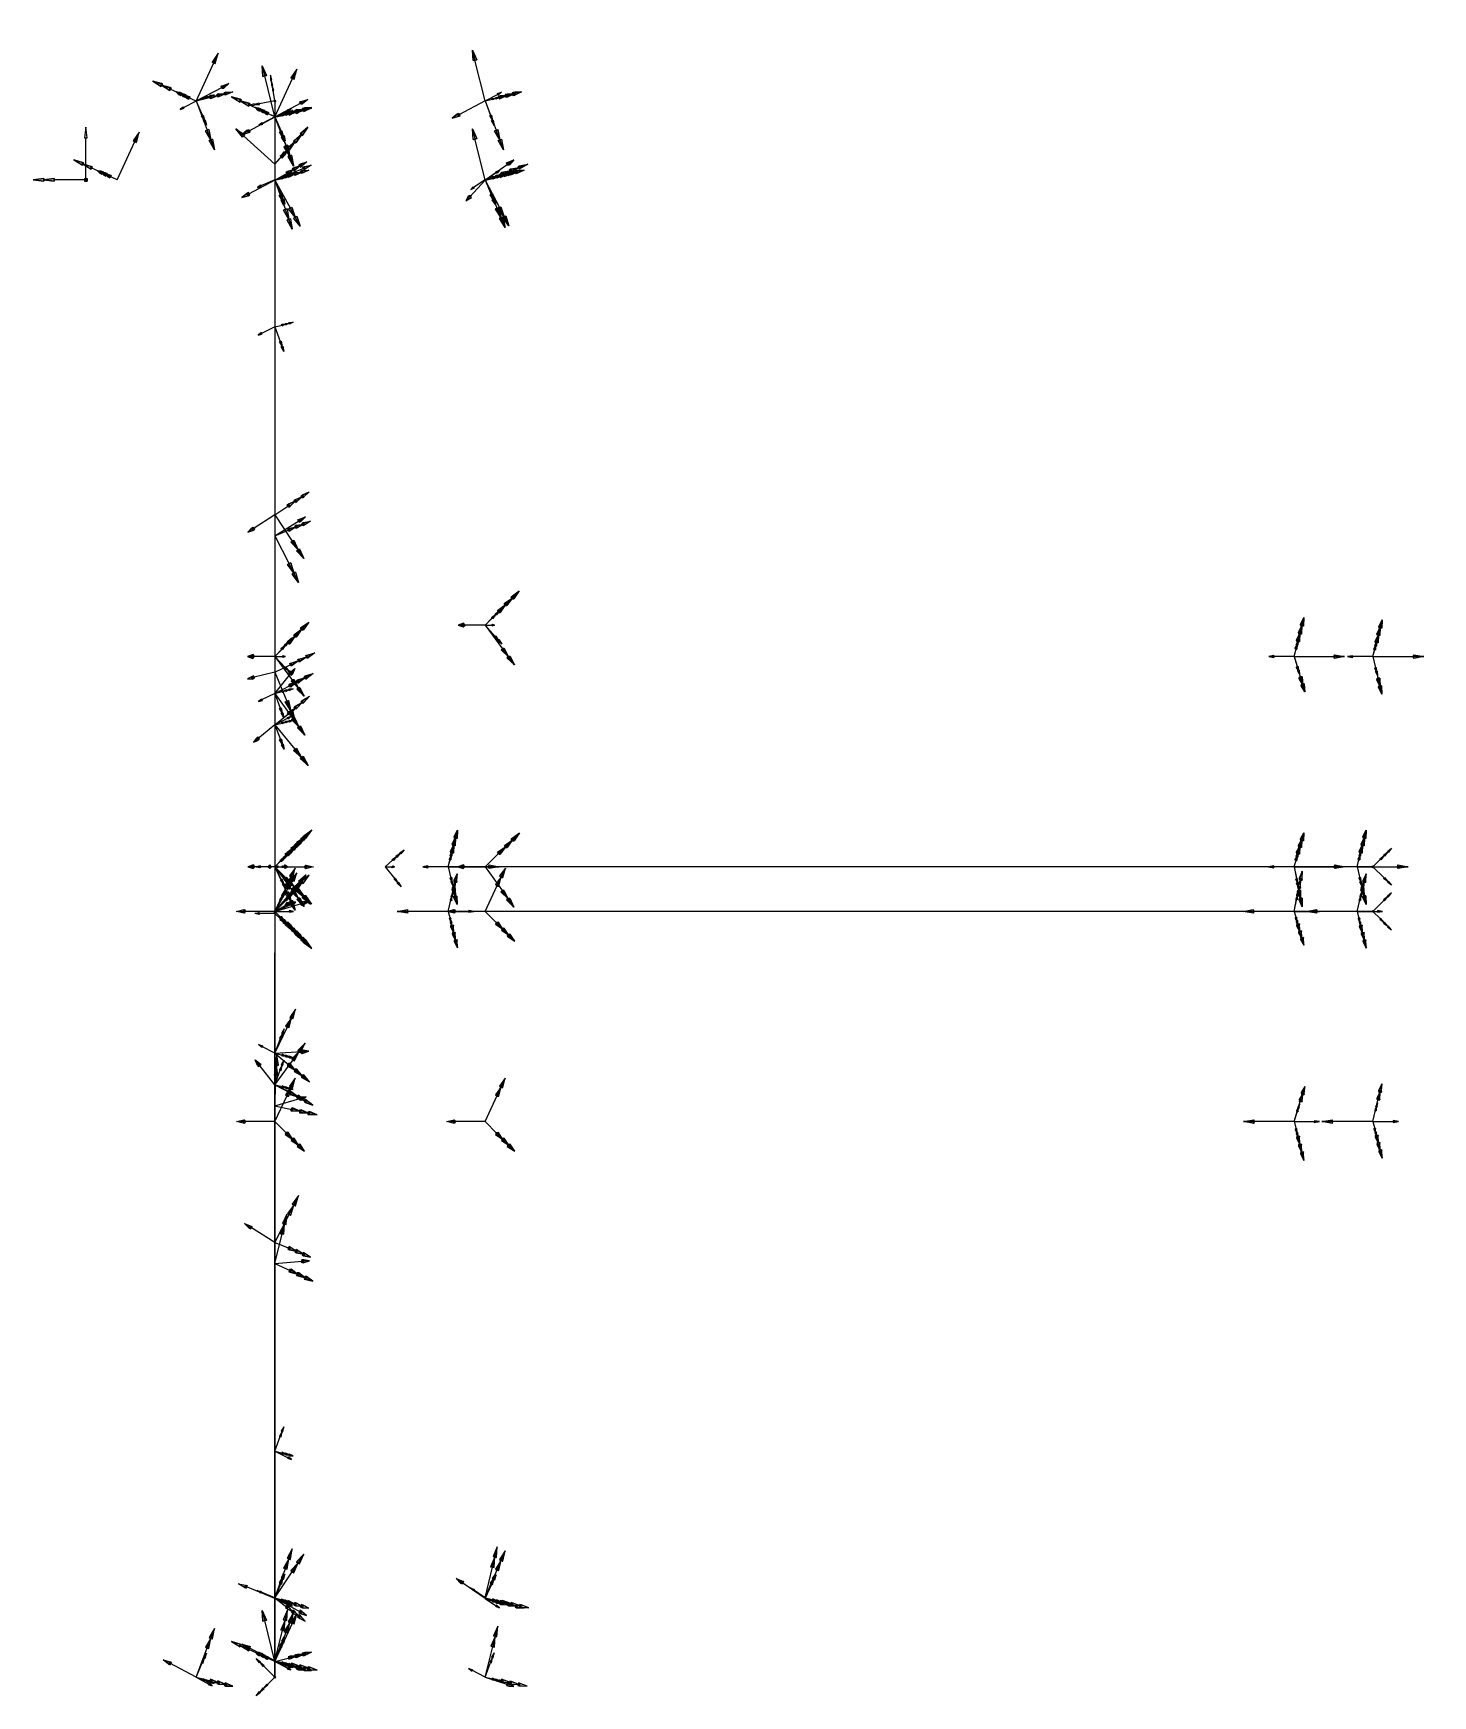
# Model space of a CAD drawing. Header units: millimetres. Extents: x -5724 to 16, y -157 to 163.
# Drawn here: x -5724 to -5457.6, y -153.5 to 162.9 of the extents above; entities that cross this region are included whole.
import ezdxf

# ---------------------------------------------------------------- set-up
doc = ezdxf.new("R2010")
doc.units = ezdxf.units.MM
for name, color, linetype in [('AutoDetect_12_37', 1, 'Continuous'), ('AutoDetect_13_38', 1, 'Continuous'), ('AutoDetect_1_47', 1, 'Continuous'), ('AutoDetect_2_43', 1, 'Continuous'), ('AutoDetect_3_41', 1, 'Continuous'), ('AutoDetect_45_49', 1, 'Continuous'), ('AutoDetect_46_44', 1, 'Continuous'), ('AutoDetect_49_45', 1, 'Continuous'), ('AutoDetect_4_39', 1, 'Continuous'), ('AutoDetect_4_46', 1, 'Continuous'), ('AutoDetect_51_40', 1, 'Continuous'), ('AutoDetect_5_42', 1, 'Continuous'), ('AutoDetect_6_35', 1, 'Continuous'), ('AutoDetect_6_36', 1, 'Continuous'), ('AutoDetect_6_48', 1, 'Continuous'), ('AutoDetect_8_33', 1, 'Continuous'), ('AutoDetect_9_34', 1, 'Continuous'), ('RIPPE_ID_GUID_702B9DFF_778D_48ac_A75F_BEC5E055050B', 1, 'Continuous')]:
    doc.layers.add(name, color=color, linetype=linetype)

# ---------------------------------------------------------------- blocks, each defined once
blk = doc.blocks.new('Kontrollpunkt')
at = {"color": 0}
for q in [(0, 6), (8, 0), (0, 0, 4)]:
    blk.add_line((0, 0), q, dxfattribs=at)
for points in [[(0.25, 8, -0.25), (-0.25, 8, -0.25), (-0.25, 8, 0.25), (0, 10, 0), (-0.25, 8, -0.25), (0.25, 8, 0.25), (0, 10, 0), (0.25, 8, -0.25), (0.25, 8, 0.25), (-0.25, 8, 0.25)], [(0.25, 6, -0.25), (-0.25, 6, -0.25), (-0.25, 6, 0.25), (0, 8, 0), (-0.25, 6, -0.25), (0.25, 6, 0.25), (0, 8, 0), (0.25, 6, -0.25), (0.25, 6, 0.25), (-0.25, 6, 0.25)], [(0.25, 0.25, 4), (-0.25, 0.25, 4), (-0.25, -0.25, 4), (0, 0, 6), (-0.25, 0.25, 4), (0.25, -0.25, 4), (0, 0, 6), (0.25, 0.25, 4), (0.25, -0.25, 4), (-0.25, -0.25, 4)], [(0.25, 0.25, 6), (-0.25, 0.25, 6), (-0.25, -0.25, 6), (0, 0, 8), (-0.25, 0.25, 6), (0.25, -0.25, 6), (0, 0, 8), (0.25, 0.25, 6), (0.25, -0.25, 6), (-0.25, -0.25, 6)], [(0.25, 0.25, 8), (-0.25, 0.25, 8), (-0.25, -0.25, 8), (0, 0, 10), (-0.25, 0.25, 8), (0.25, -0.25, 8), (0, 0, 10), (0.25, 0.25, 8), (0.25, -0.25, 8), (-0.25, -0.25, 8)], [(8, 0.25, -0.25), (8, 0.25, 0.25), (8, -0.25, 0.25), (10, 0, 0), (8, 0.25, 0.25), (8, -0.25, -0.25), (10, 0, 0), (8, 0.25, -0.25), (8, -0.25, -0.25), (8, -0.25, 0.25)]]:
    blk.add_polyline3d(points, dxfattribs=at)

msp = doc.modelspace()

# ---------------------------------------------------------------- linework, layer by layer
at = {"layer": 'AutoDetect_12_37', "color": 1}
msp.add_line((-5469, -4.25, -235), (-5648, -4.25, -235), dxfattribs=at)
at = {"layer": 'AutoDetect_13_38', "color": 1}
msp.add_line((-5469, -4.25, -245), (-5648, -4.25, -245), dxfattribs=at)
at = {"layer": 'AutoDetect_1_47', "color": 1}
msp.add_line((-5678, 150, -145), (-5678, -150, -145), dxfattribs=at)
at = {"layer": 'AutoDetect_2_43', "color": 1}
msp.add_line((-5678, 149.9, -149), (-5678, 31.25, -149), dxfattribs=at)
at = {"layer": 'AutoDetect_3_41', "color": 1}
msp.add_line((-5678, -149.9, -149), (-5678, -31.25, -149), dxfattribs=at)
at = {"layer": 'AutoDetect_45_49', "color": 1}
msp.add_line((-5678, 150, -235), (-5678, 34.25, -235), dxfattribs=at)
at = {"layer": 'AutoDetect_46_44', "color": 1}
msp.add_line((-5678, 150, -245), (-5678, 34.25, -245), dxfattribs=at)
at = {"layer": 'AutoDetect_49_45', "color": 1}
msp.add_line((-5678, -150, -235), (-5678, -34.25, -235), dxfattribs=at)
at = {"layer": 'AutoDetect_4_39', "color": 1}
msp.add_line((-5678, -4.25, -240), (-5678, -4.25, -384), dxfattribs=at)
at = {"layer": 'AutoDetect_4_39', "color": 1, "extrusion": (-1, -2.08167e-16, -2.91434e-15)}
msp.add_arc((31.25, -384, 5678), 27, 180, 225, dxfattribs=at)
at = {"layer": 'AutoDetect_4_46', "color": 1}
msp.add_line((-5678, -149.9, -411), (-5678, -31.25, -411), dxfattribs=at)
at = {"layer": 'AutoDetect_4_46', "color": 1, "extrusion": (1, 2.08167e-16, 2.91434e-15)}
msp.add_arc((-31.25, -384, -5678), 27, 270, 315, dxfattribs=at)
at = {"layer": 'AutoDetect_51_40', "color": 1}
msp.add_line((-5678, -150, -245), (-5678, -34.25, -245), dxfattribs=at)
at = {"layer": 'AutoDetect_5_42', "color": 1}
msp.add_line((-5678, 150, -425), (-5678, -150, -425), dxfattribs=at)
at = {"layer": 'AutoDetect_6_35', "color": 1}
msp.add_line((-5678, 4.25, -176), (-5678, 4.25, -240), dxfattribs=at)
at = {"layer": 'AutoDetect_6_35', "color": 1, "extrusion": (1, 2.08167e-16, 2.91434e-15)}
msp.add_arc((31.25, -176, -5678), 27, 170.2944, 180, dxfattribs=at)
at = {"layer": 'AutoDetect_6_36', "color": 1}
msp.add_line((-5678, 4.25, -384), (-5678, 4.25, -240), dxfattribs=at)
at = {"layer": 'AutoDetect_6_36', "color": 1, "extrusion": (-1, 6.25888e-15, -8.27116e-15)}
msp.add_arc((-31.25, -384, 5678), 27, 315, 0, dxfattribs=at)
at = {"layer": 'AutoDetect_6_48', "color": 1}
msp.add_line((-5678, 149.9, -411), (-5678, 31.25, -411), dxfattribs=at)
at = {"layer": 'AutoDetect_6_48', "color": 1, "extrusion": (-1, 6.25888e-15, -8.27116e-15)}
msp.add_arc((-31.25, -384, 5678), 27, 270, 315, dxfattribs=at)
at = {"layer": 'AutoDetect_8_33', "color": 1}
msp.add_line((-5469, 4.25, -235), (-5648, 4.25, -235), dxfattribs=at)
at = {"layer": 'AutoDetect_9_34', "color": 1}
msp.add_line((-5469, 4.25, -245), (-5648, 4.25, -245), dxfattribs=at)

# ---------------------------------------------------------------- block references
at = {"layer": 'AutoDetect_12_37', "color": 2, "extrusion": (0.173648, -0.696364, 0.696364), "xscale": 0.4999999999999999, "yscale": 0.4999999999999999, "zscale": 0.4999999999999999, "rotation": 340.2978477668327}
for p in [(-5478.3, 779.59, -1140.93), (-5310.44, 750.44, -1110.89)]:
    msp.add_blockref('Kontrollpunkt', p, dxfattribs=at)
at = {"layer": 'AutoDetect_12_37', "color": 1, "extrusion": (0.185348, -0.642788, 0.743283), "xscale": 0.5, "yscale": 0.5, "zscale": 0.5, "rotation": 338.7966587647464}
msp.add_blockref('Kontrollpunkt', (-5270.49, 995.87, -1158.66), dxfattribs=at)
at = {"layer": 'AutoDetect_12_37', "color": 1, "extrusion": (0.185348, -0.743283, 0.642788), "xscale": 0.5, "yscale": 0.5, "zscale": 0.5, "rotation": 338.7489140611045}
msp.add_blockref('Kontrollpunkt', (-5331.76, 645.28, -1134.61), dxfattribs=at)
at = {"layer": 'AutoDetect_12_37', "color": 1, "extrusion": (0.173648, -0.696364, 0.696364), "xscale": 0.5, "yscale": 0.5, "zscale": 0.5, "rotation": 340.2978477668327}
msp.add_blockref('Kontrollpunkt', (-5317.21, 719.32, -1086), dxfattribs=at)
at = {"layer": 'AutoDetect_13_38', "color": 1, "extrusion": (0.185348, -0.642788, -0.743283), "rotation": 201.2033412352536}
msp.add_blockref('Kontrollpunkt', (-5270.49, -1316.97, -801.88), dxfattribs=at)
at = {"layer": 'AutoDetect_13_38', "color": 1, "extrusion": (0.173648, -0.696364, -0.696364), "rotation": 199.7021522331673}
for p in [(-5478.3, -1124.08, -806.68), (-5310.44, -1094.93, -776.63), (-5317.21, -1063.81, -751.74)]:
    msp.add_blockref('Kontrollpunkt', p, dxfattribs=at)
at = {"layer": 'AutoDetect_13_38', "color": 1, "extrusion": (0.185348, -0.743283, -0.642788), "rotation": 201.2510859388954}
msp.add_blockref('Kontrollpunkt', (-5331.76, -1012.98, -826.08), dxfattribs=at)
at = {"layer": 'AutoDetect_1_47', "color": 1, "extrusion": (-0.37687, 0.173648, 0.909844), "rotation": 180}
for p in [(2246.17, -4838.91, 2001.82), (2242.61, -4808.12, 2033.46), (2266.07, -4839.37, 2018.51), (2509.63, -4696.18, 1982.41)]:
    msp.add_blockref('Kontrollpunkt', p, dxfattribs=at)
at = {"layer": 'AutoDetect_1_47', "color": 1, "rotation": 89.99999999999984}
msp.add_blockref('Kontrollpunkt', (-5714, 135, -135), dxfattribs=at)
at = {"layer": 'AutoDetect_2_43', "color": 1, "extrusion": (0.696364, 0.173648, -0.696364), "xscale": 0.5000000000000001, "yscale": 0.5000000000000001, "zscale": 0.5000000000000001, "rotation": 80.28160008389091}
msp.add_blockref('Kontrollpunkt', (1509.68, -3886.05, -3801.21), dxfattribs=at)
at = {"layer": 'AutoDetect_2_43', "color": 2, "extrusion": (0.696364, 0.173648, -0.696364)}
for p, xscale, yscale, zscale, rotation in [((1516.35, -3918.66, -3824.69), 0.4999999999999999, 0.4999999999999999, 0.4999999999999999, 80.28160008389091), ((1404.14, -3938.14, -3844.77), 0.5, 0.5, 0.5, 80.2816000838909)]:
    msp.add_blockref('Kontrollpunkt', p, dxfattribs=dict(at, xscale=xscale, yscale=yscale, zscale=zscale, rotation=rotation))
at = {"layer": 'AutoDetect_2_43', "color": 1, "extrusion": (0.642788, 0.185348, -0.743283), "xscale": 0.5, "yscale": 0.5, "zscale": 0.5, "rotation": 85.57761744062542}
msp.add_blockref('Kontrollpunkt', (1702.78, -4153.8, -3484.26), dxfattribs=at)
at = {"layer": 'AutoDetect_2_43', "color": 1, "extrusion": (0.743283, 0.185348, -0.642788), "xscale": 0.5, "yscale": 0.5, "zscale": 0.5, "rotation": 76.28817423174243}
msp.add_blockref('Kontrollpunkt', (1495.03, -3609.52, -4069.85), dxfattribs=at)
at = {"layer": 'AutoDetect_3_41', "color": 2, "extrusion": (0.696364, -0.173648, -0.696364), "rotation": 279.7183999161081}
for p, xscale, yscale, zscale in [((-1404.14, -3938.14, -3844.77), 0.5, 0.5, 0.5), ((-1516.35, -3918.66, -3824.69), 0.5000000000000001, 0.5000000000000001, 0.5000000000000001)]:
    msp.add_blockref('Kontrollpunkt', p, dxfattribs=dict(at, xscale=xscale, yscale=yscale, zscale=zscale))
at = {"layer": 'AutoDetect_3_41', "color": 1, "extrusion": (0.642788, -0.185348, -0.743283), "xscale": 0.5, "yscale": 0.5, "zscale": 0.5, "rotation": 274.4223825593737}
msp.add_blockref('Kontrollpunkt', (-1702.78, -4153.8, -3484.26), dxfattribs=at)
at = {"layer": 'AutoDetect_3_41', "color": 1, "extrusion": (0.743283, -0.185348, -0.642788), "xscale": 0.5, "yscale": 0.5, "zscale": 0.5, "rotation": 283.7118257682569}
msp.add_blockref('Kontrollpunkt', (-1495.03, -3609.52, -4069.85), dxfattribs=at)
at = {"layer": 'AutoDetect_3_41', "color": 1, "extrusion": (0.696364, -0.173648, -0.696364), "xscale": 0.4999999999999999, "yscale": 0.4999999999999999, "zscale": 0.4999999999999999, "rotation": 279.7183999161081}
msp.add_blockref('Kontrollpunkt', (-1509.68, -3886.05, -3801.21), dxfattribs=at)
at = {"layer": 'AutoDetect_45_49', "color": 1, "extrusion": (0.687031, 0.236594, 0.687031), "xscale": 0.5000000000000001, "yscale": 0.5000000000000001, "zscale": 0.5000000000000001, "rotation": 96.25842699647862}
msp.add_blockref('Kontrollpunkt', (1995.49, 3522.88, -4009.75), dxfattribs=at)
at = {"layer": 'AutoDetect_45_49', "color": 2, "extrusion": (0.687031, 0.236594, 0.687031), "xscale": 0.5, "yscale": 0.5, "zscale": 0.5, "rotation": 96.25842699647862}
msp.add_blockref('Kontrollpunkt', (1987.77, 3484.74, -4027.64), dxfattribs=at)
at = {"layer": 'AutoDetect_45_49', "color": 1, "extrusion": (0.642788, 0.249428, 0.7243), "xscale": 0.5000000000000001, "yscale": 0.5000000000000001, "zscale": 0.5000000000000001, "rotation": 91.70963546097477}
msp.add_blockref('Kontrollpunkt', (2179.93, 3664.21, -3757.31), dxfattribs=at)
at = {"layer": 'AutoDetect_45_49', "color": 1, "extrusion": (0.7243, 0.249428, 0.642788), "xscale": 0.5000000000000001, "yscale": 0.5000000000000001, "zscale": 0.5000000000000001, "rotation": 99.59558633270862}
msp.add_blockref('Kontrollpunkt', (1963.4, 3218.27, -4200.98), dxfattribs=at)
at = {"layer": 'AutoDetect_45_49', "color": 2, "extrusion": (0.696364, 0.173648, 0.696364), "xscale": 0.5, "yscale": 0.5, "zscale": 0.5, "rotation": 98.58867166975872}
for p in [(1477.64, 3649.79, -4099.02), (1409.96, 3661.54, -4111.13)]:
    msp.add_blockref('Kontrollpunkt', p, dxfattribs=at)
at = {"layer": 'AutoDetect_46_44', "color": 1, "extrusion": (0.696364, 0.173648, -0.696364), "rotation": 80.2816000838911}
for p in [(1522.99, -4025.88, -3739.89), (1516.45, -3987.54, -3757.82)]:
    msp.add_blockref('Kontrollpunkt', p, dxfattribs=at)
at = {"layer": 'AutoDetect_46_44', "color": 1, "extrusion": (0.642788, 0.185348, -0.743283), "rotation": 85.57761744062567}
msp.add_blockref('Kontrollpunkt', (1702.87, -4218, -3412.89), dxfattribs=at)
at = {"layer": 'AutoDetect_46_44', "color": 1, "extrusion": (0.743283, 0.185348, -0.642788), "rotation": 76.28817423174262}
msp.add_blockref('Kontrollpunkt', (1495.13, -3683.04, -4008.13), dxfattribs=at)
at = {"layer": 'AutoDetect_46_44', "color": 1, "extrusion": (0.679086, 0.278721, -0.679086), "rotation": 83.57437097272555}
msp.add_blockref('Kontrollpunkt', (2218.14, -3729.59, -3670.73), dxfattribs=at)
at = {"layer": 'AutoDetect_46_44', "color": 1, "extrusion": (0.726123, 0.379568, -0.573301), "rotation": 76.07354426501148}
msp.add_blockref('Kontrollpunkt', (2663.39, -3075.68, -3968.33), dxfattribs=at)
at = {"layer": 'AutoDetect_49_45', "color": 2, "extrusion": (0.696364, -0.173648, 0.696364), "xscale": 0.5000000000000001, "yscale": 0.5000000000000001, "zscale": 0.5000000000000001, "rotation": 261.4113386716522}
for p in [(-1409.96, 3661.54, -4111.13), (-1477.64, 3649.79, -4099.02)]:
    msp.add_blockref('Kontrollpunkt', p, dxfattribs=at)
at = {"layer": 'AutoDetect_49_45', "color": 1, "extrusion": (0.642788, -0.249428, 0.724299), "xscale": 0.5, "yscale": 0.5, "zscale": 0.5, "rotation": 268.2903885876797}
msp.add_blockref('Kontrollpunkt', (-2179.93, 3664.21, -3757.31), dxfattribs=at)
at = {"layer": 'AutoDetect_49_45', "color": 1, "extrusion": (0.724299, -0.249428, 0.642788), "xscale": 0.5000000000000001, "yscale": 0.5000000000000001, "zscale": 0.5000000000000001, "rotation": 260.4044555099409}
msp.add_blockref('Kontrollpunkt', (-1963.41, 3218.27, -4200.98), dxfattribs=at)
at = {"layer": 'AutoDetect_49_45', "color": 2, "extrusion": (0.687031, -0.236594, 0.687031), "xscale": 0.5, "yscale": 0.5, "zscale": 0.5, "rotation": 263.7416069871958}
msp.add_blockref('Kontrollpunkt', (-1987.78, 3484.74, -4027.63), dxfattribs=at)
at = {"layer": 'AutoDetect_49_45', "color": 1, "extrusion": (0.687031, -0.236594, 0.687031), "xscale": 0.5000000000000001, "yscale": 0.5000000000000001, "zscale": 0.5000000000000001, "rotation": 263.7416069871958}
msp.add_blockref('Kontrollpunkt', (-1995.5, 3522.88, -4009.75), dxfattribs=at)
at = {"layer": 'AutoDetect_4_39', "color": 1, "extrusion": (0.564318, -0.564318, -0.60257), "rotation": 238.9280971489391}
for p in [(-4017.96, -2609.01, -3057.18), (-3989.67, -2629.48, -3006.29), (-4046.24, -2629.48, -3006.29), (-4017.96, -2578.92, -3009.02)]:
    msp.add_blockref('Kontrollpunkt', p, dxfattribs=at)
at = {"layer": 'AutoDetect_4_39', "color": 1, "extrusion": (0.650895, -0.650895, 0.390731), "rotation": 305.4074040560207}
msp.add_blockref('Kontrollpunkt', (-4017.96, 1214.12, -3843.06), dxfattribs=at)
at = {"layer": 'AutoDetect_4_39', "color": 1, "extrusion": (0.696364, -0.696364, 0.173648), "rotation": 293.9452363429488}
msp.add_blockref('Kontrollpunkt', (-4017.96, 328.35, -4015.94), dxfattribs=at)
at = {"layer": 'AutoDetect_4_39', "color": 1, "extrusion": (0.704294, -0.704294, 0.089109), "rotation": 288.6297795351419}
msp.add_blockref('Kontrollpunkt', (-4017.96, 78.62, -4020.94), dxfattribs=at)
at = {"layer": 'AutoDetect_4_46', "color": 1, "extrusion": (0.656035, -0.543112, 0.524068), "rotation": 296.1020496747941}
msp.add_blockref('Kontrollpunkt', (-3644.92, 1931.63, -3923.39), dxfattribs=at)
at = {"layer": 'AutoDetect_4_46', "color": 1, "extrusion": (0.802012, -0.173648, 0.57151), "rotation": 287.0762045630585}
msp.add_blockref('Kontrollpunkt', (-1241.85, 2829.29, -4781.55), dxfattribs=at)
at = {"layer": 'AutoDetect_4_46', "color": 1, "extrusion": (0.721373, -0.340204, 0.603226), "rotation": 289.0905256744799}
msp.add_blockref('Kontrollpunkt', (-2486.4, 2751.76, -4319.64), dxfattribs=at)
at = {"layer": 'AutoDetect_4_46', "color": 1, "extrusion": (0.57394, -0.444578, 0.687709), "rotation": 275.9650978624916}
msp.add_blockref('Kontrollpunkt', (-3583.73, 2760.86, -3454), dxfattribs=at)
at = {"layer": 'AutoDetect_4_46', "color": 1, "extrusion": (0.834119, -0.191363, 0.517325), "rotation": 269.0846291180246}
msp.add_blockref('Kontrollpunkt', (-1392.19, 2475.49, -4889.57), dxfattribs=at)
at = {"layer": 'AutoDetect_4_46', "color": 1, "extrusion": (0.802907, -0.173648, 0.570251), "rotation": 266.8344016767468}
for p in [(-1343.84, 2809.38, -4767.77), (-1338.41, 2780.92, -4739.14)]:
    msp.add_blockref('Kontrollpunkt', p, dxfattribs=at)
at = {"layer": 'AutoDetect_51_40', "color": 1, "extrusion": (0.724354, -0.386064, -0.571197), "rotation": 283.9808492434756}
msp.add_blockref('Kontrollpunkt', (-2703.48, -3053.21, -3958.56), dxfattribs=at)
at = {"layer": 'AutoDetect_51_40', "color": 1, "extrusion": (0.678638, -0.280893, -0.678638), "rotation": 276.3699368785156}
msp.add_blockref('Kontrollpunkt', (-2233.64, -3722.87, -3668.15), dxfattribs=at)
at = {"layer": 'AutoDetect_51_40', "color": 1, "extrusion": (0.642788, -0.185348, -0.743283), "rotation": 274.4223825593741}
msp.add_blockref('Kontrollpunkt', (-1702.87, -4218, -3412.89), dxfattribs=at)
at = {"layer": 'AutoDetect_51_40', "color": 1, "extrusion": (0.743283, -0.185348, -0.642788), "rotation": 283.711825768257}
msp.add_blockref('Kontrollpunkt', (-1495.13, -3683.04, -4008.13), dxfattribs=at)
at = {"layer": 'AutoDetect_51_40', "color": 1, "extrusion": (0.696364, -0.173648, -0.696364), "rotation": 279.7183999161086}
for p in [(-1516.45, -3987.54, -3757.82), (-1522.99, -4025.88, -3739.89)]:
    msp.add_blockref('Kontrollpunkt', p, dxfattribs=at)
at = {"layer": 'AutoDetect_5_42', "color": 1, "extrusion": (0.696364, 0.173648, -0.696364)}
for p in [(1509.68, -4084.2, -3608.94), (1516.45, -4116.72, -3632.48), (1231.19, -4166.26, -3683.53)]:
    msp.add_blockref('Kontrollpunkt', p, dxfattribs=at)
at = {"layer": 'AutoDetect_5_42', "color": 1, "extrusion": (0.629328, 0.702554, -0.332212)}
msp.add_blockref('Kontrollpunkt', (4321.38, -1574.36, -3353.12), dxfattribs=at)
at = {"layer": 'AutoDetect_5_42', "color": 1, "extrusion": (0.743283, 0.185348, -0.642788)}
msp.add_blockref('Kontrollpunkt', (1495.13, -3820.93, -3892.42), dxfattribs=at)
at = {"layer": 'AutoDetect_6_35', "color": 1, "extrusion": (0.68322, 0.68322, -0.257721), "xscale": 0.5, "yscale": 0.5, "zscale": 0.5, "rotation": 104.45183989738}
msp.add_blockref('Kontrollpunkt', (4022.2, -1162.26, -3779.26), dxfattribs=at)
at = {"layer": 'AutoDetect_6_35', "color": 1, "extrusion": (0.642788, 0.716746, -0.270368), "xscale": 0.5, "yscale": 0.5, "zscale": 0.5, "rotation": 106.8618718048344}
msp.add_blockref('Kontrollpunkt', (4256.66, -1199.93, -3566.39), dxfattribs=at)
at = {"layer": 'AutoDetect_6_35', "color": 2, "extrusion": (0.578134, 0.578134, 0.575779), "xscale": 0.5000000000000001, "yscale": 0.5000000000000001, "zscale": 0.5000000000000001, "rotation": 59.85725066178688}
msp.add_blockref('Kontrollpunkt', (4017.96, 2113.77, -3418.38), dxfattribs=at)
at = {"layer": 'AutoDetect_6_35', "color": 2, "extrusion": (0.68322, 0.68322, -0.257721), "xscale": 0.5, "yscale": 0.5, "zscale": 0.5, "rotation": 104.45183989738}
msp.add_blockref('Kontrollpunkt', (4017.96, -1204.02, -3831.06), dxfattribs=at)
at = {"layer": 'AutoDetect_6_35', "color": 2, "extrusion": (0.704416, 0.704416, -0.087156), "xscale": 0.5000000000000001, "yscale": 0.5000000000000001, "zscale": 0.5000000000000001, "rotation": 94.98106939370011}
msp.add_blockref('Kontrollpunkt', (4017.96, -524.99, -3981.34), dxfattribs=at)
at = {"layer": 'AutoDetect_6_35', "color": 1, "extrusion": (0.716746, 0.642788, -0.270368), "xscale": 0.5, "yscale": 0.5, "zscale": 0.5, "rotation": 103.6965013798528}
msp.add_blockref('Kontrollpunkt', (3780.08, -1318.88, -4001.07), dxfattribs=at)
at = {"layer": 'AutoDetect_6_36', "color": 1, "extrusion": (0.650895, 0.650895, 0.390731), "rotation": 68.65786519224474}
for p in [(4022.2, 1165.5, -3797.63), (4017.96, 1214.12, -3843.06)]:
    msp.add_blockref('Kontrollpunkt', p, dxfattribs=at)
at = {"layer": 'AutoDetect_6_36', "color": 1, "extrusion": (0.642788, 0.656791, 0.394271), "rotation": 67.93756038269868}
msp.add_blockref('Kontrollpunkt', (4088.93, 1214.25, -3766.17), dxfattribs=at)
at = {"layer": 'AutoDetect_6_36', "color": 1, "extrusion": (0.704416, 0.704416, 0.087156), "rotation": 85.01893060629978}
msp.add_blockref('Kontrollpunkt', (4017.96, -32.87, -4030.15), dxfattribs=at)
at = {"layer": 'AutoDetect_6_36', "color": 1, "extrusion": (0.564318, 0.564318, -0.60257), "rotation": 121.2852966856561}
msp.add_blockref('Kontrollpunkt', (4017.96, -2609.01, -3057.18), dxfattribs=at)
at = {"layer": 'AutoDetect_6_36', "color": 1, "extrusion": (0.696364, 0.696364, -0.173648), "rotation": 99.96038804580766}
for p in [(4017.96, -1035.44, -3891.26), (4017.96, -962.57, -3904.11)]:
    msp.add_blockref('Kontrollpunkt', p, dxfattribs=at)
at = {"layer": 'AutoDetect_6_36', "color": 1, "extrusion": (0.656791, 0.642788, 0.394271), "rotation": 68.78465394957807}
msp.add_blockref('Kontrollpunkt', (3946.52, 1253.9, -3843.38), dxfattribs=at)
at = {"layer": 'AutoDetect_6_48', "color": 1, "extrusion": (0.696364, 0.173648, 0.696364), "rotation": 99.71839991610798}
for p in [(1509.68, 3484.14, -4191.17), (1516.35, 3516.75, -4214.65)]:
    msp.add_blockref('Kontrollpunkt', p, dxfattribs=at)
at = {"layer": 'AutoDetect_6_48', "color": 1, "extrusion": (0.608457, 0.353893, 0.710309), "rotation": 88.08571144943109}
msp.add_blockref('Kontrollpunkt', (2971.33, 3177.01, -3670.61), dxfattribs=at)
at = {"layer": 'AutoDetect_6_48', "color": 1, "extrusion": (0.811753, 0.308609, 0.495799), "rotation": 103.7525641973588}
msp.add_blockref('Kontrollpunkt', (2129.62, 2232.17, -4738.81), dxfattribs=at)
at = {"layer": 'AutoDetect_6_48', "color": 1, "extrusion": (0.65469, 0.437051, 0.616739), "rotation": 89.44970738031736}
msp.add_blockref('Kontrollpunkt', (3211.8, 2564.57, -3939.67), dxfattribs=at)
at = {"layer": 'AutoDetect_6_48', "color": 1, "extrusion": (0.762519, 0.371222, 0.529867), "rotation": 83.26591070972923}
msp.add_blockref('Kontrollpunkt', (2522.47, 2346.93, -4532.04), dxfattribs=at)
at = {"layer": 'AutoDetect_6_48', "color": 1, "extrusion": (0.655853, 0.543979, 0.523396), "rotation": 89.57533747219955}
msp.add_blockref('Kontrollpunkt', (3648.92, 1926.77, -3922.05), dxfattribs=at)
at = {"layer": 'AutoDetect_8_33', "color": 1, "extrusion": (0.185348, 0.743283, 0.642788), "xscale": 0.5, "yscale": 0.5, "zscale": 0.5, "rotation": 21.25108593889637}
msp.add_blockref('Kontrollpunkt', (5331.76, 645.28, -1134.61), dxfattribs=at)
at = {"layer": 'AutoDetect_8_33', "color": 1, "extrusion": (0.173648, 0.696364, 0.696364), "xscale": 0.5000000000000001, "yscale": 0.5000000000000001, "zscale": 0.5000000000000001, "rotation": 19.70215223316808}
msp.add_blockref('Kontrollpunkt', (5317.21, 719.32, -1086), dxfattribs=at)
at = {"layer": 'AutoDetect_8_33', "color": 2, "extrusion": (0.173648, 0.696364, 0.696364), "rotation": 19.70215223316807}
for p, xscale, yscale, zscale in [((5478.3, 779.59, -1140.93), 0.5, 0.5, 0.5), ((5310.44, 750.44, -1110.89), 0.5000000000000001, 0.5000000000000001, 0.5000000000000001)]:
    msp.add_blockref('Kontrollpunkt', p, dxfattribs=dict(at, xscale=xscale, yscale=yscale, zscale=zscale))
at = {"layer": 'AutoDetect_8_33', "color": 1, "extrusion": (0.185348, 0.642788, 0.743283), "xscale": 0.5, "yscale": 0.5, "zscale": 0.5, "rotation": 21.20334123525446}
msp.add_blockref('Kontrollpunkt', (5270.49, 995.87, -1158.66), dxfattribs=at)
at = {"layer": 'AutoDetect_9_34', "color": 1, "extrusion": (0.185348, 0.743283, -0.642788), "rotation": 158.7489140611035}
msp.add_blockref('Kontrollpunkt', (5331.76, -1012.98, -826.08), dxfattribs=at)
at = {"layer": 'AutoDetect_9_34', "color": 1, "extrusion": (0.173648, 0.696364, -0.696364), "rotation": 160.2978477668316}
for p in [(5317.21, -1063.81, -751.74), (5478.3, -1124.08, -806.68), (5310.44, -1094.93, -776.63)]:
    msp.add_blockref('Kontrollpunkt', p, dxfattribs=at)
at = {"layer": 'AutoDetect_9_34', "color": 1, "extrusion": (0.185348, 0.642788, -0.743283), "rotation": 158.7966587647454}
msp.add_blockref('Kontrollpunkt', (5270.49, -1316.97, -801.88), dxfattribs=at)
at = {"layer": 'RIPPE_ID_GUID_702B9DFF_778D_48ac_A75F_BEC5E055050B', "color": 2, "extrusion": (-0.173205, 0.984886, -1.5926e-15), "xscale": 0.5000000000000001, "yscale": 0.5000000000000001, "zscale": 0.5000000000000001, "rotation": 269.9999999999995}
for p in [(5566.2, -235, 1131.19), (5566.2, -245, 1131.19)]:
    msp.add_blockref('Kontrollpunkt', p, dxfattribs=at)
at = {"layer": 'RIPPE_ID_GUID_702B9DFF_778D_48ac_A75F_BEC5E055050B', "color": 2, "extrusion": (0.707107, 0.707107, 1.52103e-15), "xscale": 0.5, "yscale": 0.5, "zscale": 0.5, "rotation": 89.99999999999991}
for p in [(3870.17, -235, -3864.16), (3870.17, -245, -3864.16)]:
    msp.add_blockref('Kontrollpunkt', p, dxfattribs=at)
at = {"layer": 'RIPPE_ID_GUID_702B9DFF_778D_48ac_A75F_BEC5E055050B', "color": 2, "extrusion": (0.547407, -0.539572, -0.639693), "xscale": 0.4999999999999999, "yscale": 0.4999999999999999, "zscale": 0.4999999999999999, "rotation": 237.7670585200418}
msp.add_blockref('Kontrollpunkt', (-3989.21, -2716.48, -2996), dxfattribs=at)
at = {"layer": 'RIPPE_ID_GUID_702B9DFF_778D_48ac_A75F_BEC5E055050B', "color": 2, "extrusion": (0.707107, -0.707107, 4.38154e-15), "xscale": 0.5, "yscale": 0.5, "zscale": 0.5, "rotation": 270.0000000000002}
msp.add_blockref('Kontrollpunkt', (-4017.96, -176, -4011.95), dxfattribs=at)
at = {"layer": 'RIPPE_ID_GUID_702B9DFF_778D_48ac_A75F_BEC5E055050B', "color": 2, "extrusion": (0.57735, -0.57735, 0.57735), "xscale": 0.4999999999999999, "yscale": 0.4999999999999999, "zscale": 0.4999999999999999, "rotation": 300.0000000000003}
msp.add_blockref('Kontrollpunkt', (-4017.96, 2120.34, -3414.31), dxfattribs=at)
at = {"layer": 'RIPPE_ID_GUID_702B9DFF_778D_48ac_A75F_BEC5E055050B', "color": 2, "extrusion": (0.707107, -0.707107, 1.7271e-15), "xscale": 0.5000000000000001, "yscale": 0.5000000000000001, "zscale": 0.5000000000000001, "rotation": 270.0000000000001}
for p in [(-3870.17, -235, -3864.16), (-3870.17, -245, -3864.16)]:
    msp.add_blockref('Kontrollpunkt', p, dxfattribs=at)
at = {"layer": 'RIPPE_ID_GUID_702B9DFF_778D_48ac_A75F_BEC5E055050B', "color": 2, "extrusion": (-0.707107, -0.707107, 6.67289e-16), "xscale": 0.5000000000000001, "yscale": 0.5000000000000001, "zscale": 0.5000000000000001, "rotation": 89.99999999999997}
for p in [(-3908.89, -235, 4121.02), (-3908.89, -245, 4121.02)]:
    msp.add_blockref('Kontrollpunkt', p, dxfattribs=at)

doc.saveas('drawing.dxf')
